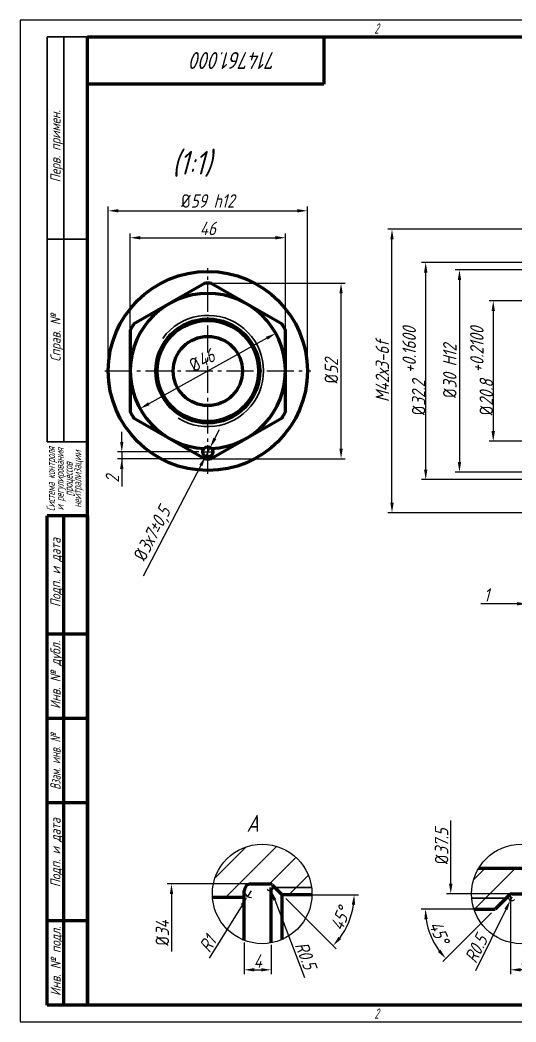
# Model space of a CAD drawing. Header units: millimetres. Extents: x 17 to 437, y 16 to 313.
# Drawn here: x 17.2 to 164.2, y 16 to 313 of the extents above; entities that cross this region are included whole.
import ezdxf
from ezdxf.enums import TextEntityAlignment as Align

# ---------------------------------------------------------------- set-up
doc = ezdxf.new("R2010")
doc.units = ezdxf.units.MM
doc.linetypes.add('ГОСТ 2.303 5', pattern=[24, 20, -1.5, 1, -1.5])
doc.linetypes.add('ГОСТ 2.303 6', pattern=[12, 8, -1.5, 1, -1.5])
doc.layers.add('Корпус', color=7, linetype='Continuous', lineweight=60)
doc.layers.add('Рамка', color=7, linetype='Continuous', lineweight=60)
doc.layers.add('Размеры', color=7, linetype='Continuous')
doc.styles.add('GOST', font='GOST.shx', dxfattribs={"oblique": 15})
doc.dimstyles.new('GOSTMTM', dxfattribs={"dimscale": 0, "dimtxt": 4, "dimasz": 3, "dimexe": 1.25, "dimexo": 0.625, "dimtad": 1, "dimdec": 4, "dimzin": 9, "dimdsep": 46, "dimtxsty": 'GOST', "dimcen": 5, "dimadec": 4, "dimazin": 2, "dimtfac": 1, "dimtdec": 4, "dimtmove": 1, "dimatfit": 3, "dimfxl": 1, "dimtolj": 1, "dimtzin": 0, "dimarcsym": 0})

# ---------------------------------------------------------------- blocks, each defined once
blk = doc.blocks.new('*D9')
at = {"layer": 'Defpoints', "color": 0}
for p in [(83.65, 40.18), (91.65, 39.45), (91.65, 31.45)]:
    blk.add_point(p, dxfattribs=at)
at = {"layer": 'Размеры', "color": 0, "lineweight": -2}
for p, q in [((83.65, 39.56), (83.65, 30.2)), ((91.65, 38.82), (91.65, 30.2)), ((86.65, 31.45), (88.65, 31.45))]:
    blk.add_line(p, q, dxfattribs=at)
at = {"layer": 'Размеры', "color": 0}
for points in [[(86.65, 31.95), (86.65, 30.95), (83.65, 31.45)], [(88.65, 30.95), (88.65, 31.95), (91.65, 31.45)]]:
    blk.add_solid(points, dxfattribs=at)
at = {"layer": 'Размеры', "color": 0, "ltscale": 2, "insert": (87.65, 34.07), "char_height": 4, "attachment_point": 5, "style": 'GOST'}
blk.add_mtext('\\A1;4', dxfattribs=at)
blk = doc.blocks.new('*D10')
at = {"layer": 'Defpoints', "color": 0}
for p in [(85.65, 54.89), (84.59, 53.19)]:
    blk.add_point(p, dxfattribs=at)
at = {"layer": 'Размеры', "color": 0, "lineweight": -2}
for p, q in [((85.65, 54.89), (84.59, 53.19)), ((83.01, 50.64), (73.24, 34.87))]:
    blk.add_line(p, q, dxfattribs=at)
blk.add_arc((85.65, 54.89), 2, 197.9786, 274.6232, dxfattribs=at)
at = {"layer": 'Размеры', "color": 0}
blk.add_solid([(83.44, 50.38), (82.59, 50.9), (84.59, 53.19)], dxfattribs=at)
at = {"layer": 'Размеры', "color": 0, "ltscale": 2, "insert": (72.78, 39.11), "char_height": 4, "attachment_point": 5, "rotation": 58.2032, "style": 'GOST'}
blk.add_mtext('\\A1;R1', dxfattribs=at)
blk = doc.blocks.new('_None')
blk = doc.blocks.new('*D12')
at = {"layer": 'Defpoints', "color": 0}
for p in [(91.23, 55.89), (91.59, 54.96)]:
    blk.add_point(p, dxfattribs=at)
at = {"layer": 'Размеры', "color": 0, "lineweight": -2}
for p, q in [((91.23, 55.89), (91.59, 54.96)), ((92.67, 52.15), (101.47, 29.18))]:
    blk.add_line(p, q, dxfattribs=at)
blk.add_arc((91.23, 55.89), 1, 213.6076, 8.5801, dxfattribs=at)
at = {"layer": 'Размеры', "color": 0}
blk.add_solid([(93.13, 52.33), (92.2, 51.98), (91.59, 54.96)], dxfattribs=at)
at = {"layer": 'Размеры', "color": 0, "ltscale": 2, "insert": (101.87, 35.7), "char_height": 4, "attachment_point": 5, "rotation": 290.972, "style": 'GOST'}
blk.add_mtext('\\A1;R0.5', dxfattribs=at)
blk = doc.blocks.new('*D13')
at = {"layer": 'Defpoints', "color": 0}
for p in [(85.65, 56.89), (62.07, 42.35), (64.51, 42.35)]:
    blk.add_point(p, dxfattribs=at)
at = {"layer": 'Размеры', "color": 0, "lineweight": -2}
for p, q in [((85.02, 56.89), (60.82, 56.89)), ((62.07, 53.89), (62.07, 36.84))]:
    blk.add_line(p, q, dxfattribs=at)
at = {"layer": 'Размеры', "color": 0}
blk.add_solid([(62.57, 53.89), (61.57, 53.89), (62.07, 56.89)], dxfattribs=at)
at = {"layer": 'Размеры', "color": 0, "ltscale": 2, "insert": (59.36, 42.35), "char_height": 4, "attachment_point": 5, "rotation": 90, "style": 'GOST'}
blk.add_mtext('\\A1;{\\Q0;%%C}34', dxfattribs=at)
blk = doc.blocks.new('*D14')
at = {"layer": 'Defpoints', "color": 0}
for p in [(162.54, 53.86), (170.54, 40), (162.54, 31.45)]:
    blk.add_point(p, dxfattribs=at)
at = {"layer": 'Размеры', "color": 0, "lineweight": -2}
for p, q in [((162.54, 53.23), (162.54, 30.2)), ((170.54, 39.37), (170.54, 30.2)), ((167.54, 31.45), (165.54, 31.45))]:
    blk.add_line(p, q, dxfattribs=at)
at = {"layer": 'Размеры', "color": 0}
for points in [[(165.54, 31.95), (165.54, 30.95), (162.54, 31.45)], [(167.54, 30.95), (167.54, 31.95), (170.54, 31.45)]]:
    blk.add_solid(points, dxfattribs=at)
at = {"layer": 'Размеры', "color": 0, "ltscale": 2, "insert": (166.54, 34.07), "char_height": 4, "attachment_point": 5, "style": 'GOST'}
blk.add_mtext('\\A1;4', dxfattribs=at)
blk = doc.blocks.new('*D16')
at = {"layer": 'Defpoints', "color": 0}
for p in [(162.51, 52.05), (162.95, 52.95)]:
    blk.add_point(p, dxfattribs=at)
at = {"layer": 'Размеры', "color": 0, "lineweight": -2}
for p, q in [((162.95, 52.95), (162.51, 52.05)), ((161.17, 49.37), (152.14, 31.13))]:
    blk.add_line(p, q, dxfattribs=at)
blk.add_arc((162.95, 52.95), 1, 171.4199, 321.0069, dxfattribs=at)
at = {"layer": 'Размеры', "color": 0}
blk.add_solid([(161.62, 49.14), (160.73, 49.59), (162.51, 52.05)], dxfattribs=at)
at = {"layer": 'Размеры', "color": 0, "ltscale": 2, "insert": (152.35, 37.66), "char_height": 4, "attachment_point": 5, "rotation": 63.6424, "style": 'GOST'}
blk.add_mtext('\\A1;R0.5', dxfattribs=at)
blk = doc.blocks.new('*D17')
at = {"layer": 'Defpoints', "color": 0}
for p in [(144.83, 79.18), (162.95, 79.18), (162.95, 53.95)]:
    blk.add_point(p, dxfattribs=at)
at = {"layer": 'Размеры', "color": 0, "lineweight": -2}
for p, q in [((144.83, 56.95), (144.83, 75.66)), ((162.32, 53.95), (143.58, 53.95))]:
    blk.add_line(p, q, dxfattribs=at)
at = {"layer": 'Размеры', "color": 0}
blk.add_solid([(144.33, 56.95), (145.33, 56.95), (144.83, 53.95)], dxfattribs=at)
at = {"layer": 'Размеры', "color": 0, "ltscale": 2, "insert": (142.12, 68.07), "char_height": 4, "attachment_point": 5, "rotation": 90, "style": 'GOST'}
blk.add_mtext('\\A1;{\\Q0;%%C}37.5', dxfattribs=at)
blk = doc.blocks.new('*D18')
at = {"layer": 'Defpoints', "color": 0}
for p in [(94.81, 53.72), (95.81, 53.72), (95.52, 53.02), (113.35, 43.02)]:
    blk.add_point(p, dxfattribs=at)
at = {"layer": 'Размеры', "color": 0, "lineweight": -2}
for p, q in [((96.44, 53.72), (117.47, 53.72)), ((95.96, 52.58), (110.84, 37.7))]:
    blk.add_line(p, q, dxfattribs=at)
blk.add_arc((94.81, 53.72), 21.41, 323.0352, 351.9648, dxfattribs=at)
at = {"layer": 'Размеры', "color": 0}
for points in [[(116.51, 50.7), (115.51, 50.77), (116.22, 53.72)], [(111.54, 41.18), (112.3, 40.52), (109.95, 38.59)]]:
    blk.add_solid(points, dxfattribs=at)
at = {"layer": 'Размеры', "color": 0, "ltscale": 2, "insert": (112.09, 46.57), "char_height": 4, "attachment_point": 5, "rotation": 67.5, "style": 'GOST'}
blk.add_mtext('\\A1;45%%d', dxfattribs=at)
blk = doc.blocks.new('*D19')
at = {"layer": 'Defpoints', "color": 0}
for p in [(157.04, 49.45), (157.33, 48.74), (158.04, 49.45), (138.01, 44.08)]:
    blk.add_point(p, dxfattribs=at)
at = {"layer": 'Размеры', "color": 0, "lineweight": -2}
for p, q in [((156.41, 49.45), (136.06, 49.45)), ((156.89, 48.3), (142.49, 33.91))]:
    blk.add_line(p, q, dxfattribs=at)
blk.add_arc((158.04, 49.45), 20.73, 188.2991, 216.7009, dxfattribs=at)
at = {"layer": 'Размеры', "color": 0}
for points in [[(138.02, 46.49), (137.02, 46.42), (137.31, 49.45)], [(141.04, 36.73), (141.79, 37.39), (143.38, 34.79)]]:
    blk.add_solid(points, dxfattribs=at)
at = {"layer": 'Размеры', "color": 0, "ltscale": 2, "insert": (141.39, 42.55), "char_height": 4, "attachment_point": 5, "rotation": 292.5, "style": 'GOST'}
blk.add_mtext('\\A1;45%%d', dxfattribs=at)
blk = doc.blocks.new('*D20')
at = {"layer": 'Defpoints', "color": 0}
for p in [(72.84, 234.95), (112.32, 234.95), (72.84, 182.95)]:
    blk.add_point(p, dxfattribs=at)
at = {"layer": 'Размеры', "color": 0, "lineweight": -2}
for p, q in [((73.47, 234.95), (113.57, 234.95)), ((112.32, 185.95), (112.32, 231.95)), ((73.47, 182.95), (113.57, 182.95))]:
    blk.add_line(p, q, dxfattribs=at)
at = {"layer": 'Размеры', "color": 0}
for points in [[(112.82, 231.95), (111.82, 231.95), (112.32, 234.95)], [(111.82, 185.95), (112.82, 185.95), (112.32, 182.95)]]:
    blk.add_solid(points, dxfattribs=at)
at = {"layer": 'Размеры', "color": 0, "ltscale": 2, "insert": (109.45, 208.95), "char_height": 4, "attachment_point": 5, "rotation": 90, "style": 'GOST'}
blk.add_mtext('\\A1;{\\Q0;%%C}52', dxfattribs=at)
blk = doc.blocks.new('*D21')
at = {"layer": 'Defpoints', "color": 0}
for p in [(95.84, 248.45), (49.84, 221.08), (95.84, 221.08)]:
    blk.add_point(p, dxfattribs=at)
at = {"layer": 'Размеры', "color": 0, "lineweight": -2}
for p, q in [((49.84, 221.7), (49.84, 249.7)), ((95.84, 221.7), (95.84, 249.7)), ((52.84, 248.45), (92.84, 248.45))]:
    blk.add_line(p, q, dxfattribs=at)
at = {"layer": 'Размеры', "color": 0}
for points in [[(52.84, 248.95), (52.84, 247.95), (49.84, 248.45)], [(92.84, 247.95), (92.84, 248.95), (95.84, 248.45)]]:
    blk.add_solid(points, dxfattribs=at)
at = {"layer": 'Размеры', "color": 0, "ltscale": 2, "insert": (72.84, 251.2), "char_height": 4, "attachment_point": 5, "style": 'GOST'}
blk.add_mtext('\\A1;46', dxfattribs=at)
blk = doc.blocks.new('*D22')
at = {"layer": 'Defpoints', "color": 0}
for p in [(102.34, 256.45), (43.34, 208.95), (102.34, 208.95)]:
    blk.add_point(p, dxfattribs=at)
at = {"layer": 'Размеры', "color": 0, "lineweight": -2}
for p, q in [((43.34, 209.58), (43.34, 257.7)), ((46.34, 256.45), (99.34, 256.45)), ((102.34, 209.58), (102.34, 257.7))]:
    blk.add_line(p, q, dxfattribs=at)
at = {"layer": 'Размеры', "color": 0}
for points in [[(46.34, 256.95), (46.34, 255.95), (43.34, 256.45)], [(99.34, 255.95), (99.34, 256.95), (102.34, 256.45)]]:
    blk.add_solid(points, dxfattribs=at)
at = {"layer": 'Размеры', "color": 0, "ltscale": 2, "insert": (72.84, 259.35), "char_height": 4, "attachment_point": 5, "style": 'GOST'}
blk.add_mtext('\\A1;{\\Q0;%%C}59 h12 ', dxfattribs=at)
blk = doc.blocks.new('*D23')
at = {"layer": 'Defpoints', "color": 0}
for p in [(92.95, 220.12), (52.74, 197.79)]:
    blk.add_point(p, dxfattribs=at)
at = {"layer": 'Размеры', "color": 0, "lineweight": -2}
blk.add_line((90.33, 218.67), (55.36, 199.24), dxfattribs=at)
at = {"layer": 'Размеры', "color": 0}
for points in [[(90.57, 218.23), (90.09, 219.1), (92.95, 220.12)], [(55.12, 199.68), (55.6, 198.81), (52.74, 197.79)]]:
    blk.add_solid(points, dxfattribs=at)
at = {"layer": 'Размеры', "color": 0, "ltscale": 2, "insert": (71.1, 212.1), "char_height": 4, "attachment_point": 5, "rotation": 29.0459, "style": 'GOST'}
blk.add_mtext('\\A1;{\\Q0;%%c}46', dxfattribs=at)
blk = doc.blocks.new('*D24')
at = {"layer": 'Defpoints', "color": 0}
for p in [(70.84, 184.95), (47.34, 182.95), (72.84, 182.95)]:
    blk.add_point(p, dxfattribs=at)
at = {"layer": 'Размеры', "color": 0, "lineweight": -2}
for p, q in [((47.34, 187.95), (47.34, 190.95)), ((70.22, 184.95), (46.09, 184.95)), ((47.34, 184.95), (47.34, 182.95)), ((72.22, 182.95), (46.09, 182.95)), ((47.34, 182.95), (47.34, 174.71)), ((47.34, 179.95), (47.34, 176.95))]:
    blk.add_line(p, q, dxfattribs=at)
at = {"layer": 'Размеры', "color": 0}
for points in [[(46.84, 187.95), (47.84, 187.95), (47.34, 184.95)], [(47.84, 179.95), (46.84, 179.95), (47.34, 182.95)]]:
    blk.add_solid(points, dxfattribs=at)
at = {"layer": 'Размеры', "color": 0, "ltscale": 2, "insert": (44.56, 176.95), "char_height": 4, "attachment_point": 5, "rotation": 90, "style": 'GOST'}
blk.add_mtext('\\A1;2', dxfattribs=at)
blk = doc.blocks.new('*D25')
at = {"layer": 'Defpoints', "color": 0}
for p in [(73.54, 186.28), (72.15, 183.62)]:
    blk.add_point(p, dxfattribs=at)
at = {"layer": 'Размеры', "color": 0, "lineweight": -2}
for p, q in [((74.92, 188.95), (76.31, 191.61)), ((73.54, 186.28), (72.15, 183.62)), ((70.76, 180.96), (53.67, 148.17))]:
    blk.add_line(p, q, dxfattribs=at)
at = {"layer": 'Размеры', "color": 0}
for points in [[(74.48, 189.18), (75.37, 188.71), (73.54, 186.28)], [(71.21, 180.73), (70.32, 181.2), (72.15, 183.62)]]:
    blk.add_solid(points, dxfattribs=at)
at = {"layer": 'Размеры', "color": 0, "ltscale": 2, "insert": (56.71, 160.56), "char_height": 4, "attachment_point": 5, "rotation": 62.4644, "style": 'GOST'}
blk.add_mtext('\\A1;{\\Q0;%%c}3х7±0,5', dxfattribs=at)
blk = doc.blocks.new('*D26')
at = {"layer": 'Defpoints', "color": 0}
for p in [(169.42, 229.75), (157.42, 188.15), (169.42, 188.15)]:
    blk.add_point(p, dxfattribs=at)
at = {"layer": 'Размеры', "color": 0, "lineweight": -2}
for p, q in [((168.79, 229.75), (156.17, 229.75)), ((157.42, 226.75), (157.42, 191.15)), ((168.79, 188.15), (156.17, 188.15))]:
    blk.add_line(p, q, dxfattribs=at)
at = {"layer": 'Размеры', "color": 0}
for points in [[(157.92, 226.75), (156.92, 226.75), (157.42, 229.75)], [(156.92, 191.15), (157.92, 191.15), (157.42, 188.15)]]:
    blk.add_solid(points, dxfattribs=at)
at = {"layer": 'Размеры', "color": 0, "ltscale": 2, "insert": (153.97, 208.95), "char_height": 4, "attachment_point": 5, "rotation": 90, "style": 'GOST'}
blk.add_mtext('\\A1;\\A1;{\\Q0;%%C}20.8 \\S+0.2100^;', dxfattribs=at)
blk = doc.blocks.new('*D27')
at = {"layer": 'Defpoints', "color": 0}
for p in [(184.42, 238.95), (147.42, 178.95), (184.42, 178.95)]:
    blk.add_point(p, dxfattribs=at)
at = {"layer": 'Размеры', "color": 0, "lineweight": -2}
for p, q in [((183.79, 238.95), (146.17, 238.95)), ((147.42, 235.95), (147.42, 181.95)), ((183.79, 178.95), (146.17, 178.95))]:
    blk.add_line(p, q, dxfattribs=at)
at = {"layer": 'Размеры', "color": 0}
for points in [[(147.92, 235.95), (146.92, 235.95), (147.42, 238.95)], [(146.92, 181.95), (147.92, 181.95), (147.42, 178.95)]]:
    blk.add_solid(points, dxfattribs=at)
at = {"layer": 'Размеры', "color": 0, "ltscale": 2, "insert": (144.55, 208.95), "char_height": 4, "attachment_point": 5, "rotation": 90, "style": 'GOST'}
blk.add_mtext('\\A1;{\\Q0;%%C}30 H12 ', dxfattribs=at)
blk = doc.blocks.new('*D34')
at = {"layer": 'Defpoints', "color": 0}
for p in [(169.42, 182.75), (167.42, 172.95), (167.42, 139.95)]:
    blk.add_point(p, dxfattribs=at)
at = {"layer": 'Размеры', "color": 0, "lineweight": -2}
for p, q in [((169.42, 182.13), (169.42, 138.7)), ((167.42, 172.33), (167.42, 138.7)), ((167.42, 139.95), (153.75, 139.95)), ((164.42, 139.95), (161.42, 139.95)), ((169.42, 139.95), (167.42, 139.95)), ((172.42, 139.95), (175.42, 139.95))]:
    blk.add_line(p, q, dxfattribs=at)
at = {"layer": 'Размеры', "color": 0}
for points in [[(164.42, 139.45), (164.42, 140.45), (167.42, 139.95)], [(172.42, 140.45), (172.42, 139.45), (169.42, 139.95)]]:
    blk.add_solid(points, dxfattribs=at)
at = {"layer": 'Размеры', "color": 0, "ltscale": 2, "insert": (155.42, 142.58), "char_height": 4, "attachment_point": 5, "style": 'GOST'}
blk.add_mtext('\\A1;1', dxfattribs=at)
blk = doc.blocks.new('*D35')
at = {"layer": 'Defpoints', "color": 0}
for p in [(137.42, 241.15), (167.42, 241.15), (167.42, 176.75)]:
    blk.add_point(p, dxfattribs=at)
at = {"layer": 'Размеры', "color": 0, "lineweight": -2}
for p, q in [((166.79, 241.15), (136.17, 241.15)), ((137.42, 179.75), (137.42, 238.15)), ((166.79, 176.75), (136.17, 176.75))]:
    blk.add_line(p, q, dxfattribs=at)
at = {"layer": 'Размеры', "color": 0}
for points in [[(137.92, 238.15), (136.92, 238.15), (137.42, 241.15)], [(136.92, 179.75), (137.92, 179.75), (137.42, 176.75)]]:
    blk.add_solid(points, dxfattribs=at)
at = {"layer": 'Размеры', "color": 0, "ltscale": 2, "insert": (133.92, 208.95), "char_height": 4, "attachment_point": 5, "rotation": 90, "style": 'GOST'}
blk.add_mtext('\\A1;\\A1;{\\Q0;%%C}32.2 \\S+0.1600^;', dxfattribs=at)
blk = doc.blocks.new('*D36')
at = {"layer": 'Defpoints', "color": 0}
for p in [(127.42, 250.95), (167.42, 250.95), (167.42, 166.95)]:
    blk.add_point(p, dxfattribs=at)
at = {"layer": 'Размеры', "color": 0, "lineweight": -2}
for p, q in [((166.79, 250.95), (126.17, 250.95)), ((127.42, 169.95), (127.42, 247.95)), ((166.79, 166.95), (126.17, 166.95))]:
    blk.add_line(p, q, dxfattribs=at)
at = {"layer": 'Размеры', "color": 0}
for points in [[(127.92, 247.95), (126.92, 247.95), (127.42, 250.95)], [(126.92, 169.95), (127.92, 169.95), (127.42, 166.95)]]:
    blk.add_solid(points, dxfattribs=at)
at = {"layer": 'Размеры', "color": 0, "ltscale": 2, "insert": (124.55, 208.95), "char_height": 4, "attachment_point": 5, "rotation": 90, "style": 'GOST'}
blk.add_mtext('\\A1;M42х3-6f', dxfattribs=at)

msp = doc.modelspace()

# ---------------------------------------------------------------- linework, layer by layer
at = {"layer": 'Корпус'}
for p, q in [((178.44562, 61.44938), (153.03915, 61.44938)), ((85.64826, 56.88998), (91.23405, 56.88998)), ((91.94115, 56.59709), (94.81326, 53.72498)), ((83.64826, 40.18025), (83.64826, 54.88998)), ((91.64826, 39.44755), (91.64826, 55.88998)), ((94.81326, 53.72498), (103.69321, 53.72498)), ((94.81326, 53.72498), (94.81326, 40.41568)), ((83.64826, 52.88998), (74.22895, 52.88998))]:
    msp.add_line(p, q, dxfattribs=at)
at = {"layer": 'Корпус', "lineweight": 30}
msp.add_line((92.64826, 55.88998), (103.56672, 55.88998), dxfattribs=at)
at = {"layer": 'Корпус', "color": 7}
for p, q in [((162.24238, 53.65649), (158.03528, 49.44938)), ((162.94949, 53.94938), (168.53528, 53.94938)), ((151.69346, 49.44938), (158.03528, 49.44938))]:
    msp.add_line(p, q, dxfattribs=at)
at = {"layer": 'Корпус', "color": 7, "lineweight": 30}
msp.add_line((151.04358, 52.69738), (161.28328, 52.69738), dxfattribs=at)
at = {"layer": 'Корпус'}
msp.add_lwpolyline([(50.84431, 222.81125, 0.019237886), (49.84431, 221.0792), (49.84431, 196.83048, 0.019237886), (50.84431, 195.09843), (71.84431, 182.97408, 0.019237886), (73.84431, 182.97408), (94.84431, 195.09843, 0.019237886), (95.84431, 196.83048), (95.84431, 221.0792, 0.019237886), (94.84431, 222.81125), (73.84431, 234.9356, 0.019237886), (71.84431, 234.9356), (50.84431, 222.81125)], format="xyb", dxfattribs=at)
for centre, radius in [((72.84431, 208.95484), 29.5), ((72.84431, 208.95484), 15.4175), ((72.84431, 208.95484), 15), ((72.84431, 208.95484), 10.25488), ((72.84431, 184.95484), 1.5)]:
    msp.add_circle(centre, radius, dxfattribs=at)
for centre, radius, start, end in [((72.84431, 208.95484), 23, 272.7267736, 267.2732264), ((85.64826, 54.88998), 2, 90, 180), ((91.23405, 55.88998), 1, 45, 90)]:
    msp.add_arc(centre, radius, start, end, dxfattribs=at)
at = {"layer": 'Корпус', "color": 7, "lineweight": 30}
msp.add_arc((72.84431, 208.95484), 16.5, 237.7423703, 144.1319197, dxfattribs=at)
at = {"layer": 'Корпус', "color": 7}
msp.add_arc((162.94949, 52.94938), 1, 89.9999877, 135.0000123, dxfattribs=at)
at = {"layer": 'Размеры', "linetype": 'ГОСТ 2.303 6'}
for p, q in [((72.84431, 178.45484), (72.84431, 239.45484)), ((42.34431, 208.95484), (103.34431, 208.95484))]:
    msp.add_line(p, q, dxfattribs=at)
at = {"layer": 'Размеры', "linetype": 'ГОСТ 2.303 5'}
for p, q in [((70.84431, 184.95484), (74.84431, 184.95484)), ((72.84431, 182.95484), (72.84431, 186.95484))]:
    msp.add_line(p, q, dxfattribs=at)
at = {"layer": 'Размеры'}
for p, q in [((75.18283, 58.94724), (84.06977, 67.83417)), ((78.10583, 52.88998), (93.17201, 67.95616)), ((84.06977, 67.83417), (84.1297, 67.89411)), ((93.17201, 67.95616), (93.26875, 68.0529)), ((91.08609, 56.88998), (98.89484, 64.69874)), ((98.89484, 64.69874), (98.96782, 64.77172)), ((99.06634, 55.88998), (102.62009, 59.44374)), ((102.62009, 59.44374), (102.6297, 59.45334)), ((151.5954, 58.13091), (154.91387, 61.44938)), ((155.14213, 52.69738), (163.89413, 61.44938)), ((74.99816, 58.76257), (75.18283, 58.94724)), ((96.90134, 53.72498), (99.06634, 55.88998)), ((151.89413, 49.44938), (155.14213, 52.69738))]:
    msp.add_line(p, q, dxfattribs=at)
for centre in [(88.94289, 53.94938), (165.74238, 53.94938)]:
    msp.add_circle(centre, 14.75202, dxfattribs=at)
at = {"layer": 'Рамка', "color": 7, "lineweight": 30}
for p, q in [((25.18649, 307.98872), (37.18649, 307.98872)), ((25.18649, 187.98872), (25.18649, 307.98872)), ((30.18649, 187.98872), (30.18649, 307.98872)), ((37.18649, 307.98872), (37.18649, 187.98872)), ((25.18649, 247.98872), (37.18649, 247.98872)), ((25.18649, 187.98872), (37.18649, 187.98872))]:
    msp.add_line(p, q, dxfattribs=at)
at = {"layer": 'Рамка', "color": 7, "lineweight": 60}
for p, q in [((37.18649, 20.98872), (37.18649, 307.98872)), ((37.18649, 307.98872), (432.18649, 307.98872)), ((107.18649, 307.98872), (107.18649, 293.98872)), ((107.18649, 293.98872), (37.18649, 293.98872)), ((37.18649, 165.98872), (25.18649, 165.98872)), ((25.18649, 20.98872), (25.18649, 165.98872)), ((30.18649, 20.98872), (30.18649, 165.98872)), ((37.18649, 165.98872), (37.18649, 20.98872)), ((37.18649, 130.98872), (25.18649, 130.98872)), ((37.18649, 105.98872), (25.18649, 105.98872)), ((37.18649, 80.98872), (25.18649, 80.98872)), ((37.18649, 45.98872), (25.18649, 45.98872)), ((37.18649, 20.98872), (25.18649, 20.98872)), ((432.18649, 20.98872), (37.18649, 20.98872))]:
    msp.add_line(p, q, dxfattribs=at)
at = {"layer": 'Рамка', "color": 1, "lineweight": -3}
msp.add_lwpolyline([(17.18649, 15.98872), (437.18649, 15.98872), (437.18649, 312.98872), (17.18649, 312.98872)], close=True, dxfattribs=at)

# ---------------------------------------------------------------- texts
at = {"layer": 'Размеры', "color": 7, "linetype": 'Continuous', "lineweight": 25, "style": 'GOST', "oblique": 15}
msp.add_text('(1:1)', height=7, dxfattribs=at).set_placement((62.24708, 267.18177))
at = {"layer": 'Размеры', "style": 'GOST', "oblique": 15}
msp.add_text('А', height=5, dxfattribs=at).set_placement((84.33314, 72.36603))
at = {"layer": 'Рамка', "color": 7, "lineweight": -3, "style": 'GOST', "oblique": 15, "width": 0.8}
for p in [(122.18649, 308.98872), (122.18649, 16.98872)]:
    msp.add_text('2', height=3, dxfattribs=at).set_placement(p)
at = {"layer": 'Рамка', "color": 7, "lineweight": -3, "style": 'GOST', "oblique": 15}
msp.add_text('714761.000', height=5, rotation=180, dxfattribs=at).set_placement((93.26368, 303.48872))
for s, p in [('Перв. примен.', (29.18649, 275.55922)), ('Справ. №', (29.18649, 218.76097)), ('Подп. и дата', (29.18649, 149.20156)), ('Инв. № дубл.', (29.18649, 118.86905)), ('Подп. и дата', (29.18649, 66.15233)), ('Инв. № подл.', (29.23873, 34.00132))]:
    msp.add_text(s, height=3, rotation=90, dxfattribs=at).set_placement(p, align=Align.CENTER)
at = {"layer": 'Рамка', "color": 7, "lineweight": -3, "style": 'GOST', "oblique": 15, "width": 0.8}
msp.add_text('Взам. инв. №', height=3, rotation=90, dxfattribs=at).set_placement((29.18649, 93.13105), align=Align.CENTER)
at = {"layer": 'Рамка', "lineweight": -3, "insert": (25.05704, 165.21285), "char_height": 3, "width": 23.3860653, "attachment_point": 1, "rotation": 90, "line_spacing_factor": 0.625, "style": 'GOST'}
msp.add_mtext('\\pxqc;{\\H0.83333x;\\W0.7;Система контроля \\Pи регулирования\\Pпроцессов\\Pнейтрализации}', dxfattribs=at)

# ---------------------------------------------------------------- dimensions: what is measured, and where the dimension line sits
at = {"layer": 'Размеры'}
dim = msp.add_linear_dim(base=(102.34431, 256.45484), p1=(43.34431, 208.95484), p2=(102.34431, 208.95484), text='{\\Q0;%%C}<> h12 ', dimstyle='GOSTMTM', override={"dimscale": 1, "dimgap": 0.625, "dimlfac": 1, "dimtxsty": 'GOST', "dimsah": 1, "dimtolj": 1}, dxfattribs=at)
dim.commit()
dim.dimension.update_dxf_attribs({"geometry": '*D22', "text_midpoint": (72.84431, 259.35051)})
for base, p1, p2, override, picture, middle in [((95.84431, 248.45484), (49.84431, 221.0792), (95.84431, 221.0792), {"dimscale": 1, "dimlfac": 1, "dimtxsty": 'GOST', "dimsah": 1, "dimtolj": 1}, '*D21', (72.84431, 251.19559)), ((162.53528, 31.44755), (170.53528, 39.99767), (162.53528, 53.85956), {"dimscale": 1, "dimlfac": 0.5, "dimtxsty": 'GOST', "dimsah": 1, "dimtolj": 1}, '*D14', (166.53528, 34.07255)), ((91.64826, 31.44755), (83.64826, 40.18025), (91.64826, 39.44755), {"dimscale": 1, "dimlfac": 0.5, "dimtxsty": 'GOST', "dimsah": 1, "dimtolj": 1}, '*D9', (87.64826, 34.07255))]:
    dim = msp.add_linear_dim(base=base, p1=p1, p2=p2, dimstyle='GOSTMTM', override=override, dxfattribs=at)
    dim.commit()
    dim.dimension.update_dxf_attribs({"geometry": picture, "text_midpoint": middle})
for base, p1, p2, angle, text, override, picture, middle in [((127.41502, 250.95484), (167.41502, 166.95484), (167.41502, 250.95484), 90, 'M<>х3-6f', {"dimscale": 1, "dimlfac": 0.5, "dimtxsty": 'GOST', "dimsah": 1, "dimtolj": 1}, '*D36', (124.55226, 208.95484)), ((147.41502, 178.95484), (184.41502, 238.95484), (184.41502, 178.95484), 270, '{\\Q0;%%C}<> H12 ', {"dimscale": 1, "dimlfac": 0.5, "dimtxsty": 'GOST', "dimsah": 1, "dimtolj": 1}, '*D27', (144.55226, 208.95484)), ((112.31593, 234.95484), (72.84431, 182.95484), (72.84431, 234.95484), 90, '{\\Q0;%%C}<>', {"dimscale": 1, "dimlfac": 1, "dimtxsty": 'GOST', "dimsah": 1, "dimtolj": 1}, '*D20', (109.45316, 208.95484)), ((144.83265, 79.18072), (162.94949, 53.94938), (162.94949, 79.18072), 90, '{\\Q0;%%C}37.5', {"dimscale": 1, "dimlfac": 1, "dimtxsty": 'GOST', "dimblk2": 'None', "dimsah": 1, "dimse2": 1, "dimsd2": 1, "dimtolj": 1}, '*D17', (142.12481, 68.06505))]:
    dim = msp.add_linear_dim(base=base, p1=p1, p2=p2, angle=angle, text=text, dimstyle='GOSTMTM', override=override, dxfattribs=at)
    dim.commit()
    dim.dimension.update_dxf_attribs({"geometry": picture, "text_midpoint": middle})
for base, p1, p2, angle, text, override, picture, middle in [((137.41502, 241.15484), (167.41502, 176.75484), (167.41502, 241.15484), 90, '\\A1;{\\Q0;%%C}<> \\S+0.1600^;', {"dimscale": 1, "dimlfac": 0.5, "dimtxsty": 'GOST', "dimsah": 1, "dimtolj": 1}, '*D35', (137.41502, 208.95484)), ((157.41502, 188.15484), (169.41502, 229.75484), (169.41502, 188.15484), 270, '\\A1;{\\Q0;%%C}<> \\S+0.2100^;', {"dimscale": 1, "dimlfac": 0.5, "dimtxsty": 'GOST', "dimsah": 1, "dimtolj": 1}, '*D26', (157.41502, 208.95484)), ((62.07027, 42.34777), (85.64826, 56.88998), (64.51386, 42.34777), 90, '{\\Q0;%%C}34', {"dimscale": 1, "dimlfac": 1, "dimtxsty": 'GOST', "dimblk2": 'None', "dimsah": 1, "dimse2": 1, "dimsd2": 1, "dimtolj": 1}, '*D13', (62.07027, 42.34777))]:
    dim = msp.add_linear_dim(base=base, p1=p1, p2=p2, angle=angle, text=text, dimstyle='GOSTMTM', override=override, dxfattribs=at)
    dim.commit()
    dim.dimension.update_dxf_attribs({"geometry": picture, "text_midpoint": middle, "dimtype": 160})
for p1, p2, text, override, picture, middle in [((52.73699, 197.78812), (92.95163, 220.12156), '{\\Q0;%%c}46', {"dimscale": 1, "dimlfac": 1, "dimtxsty": 'GOST', "dimsah": 1, "dimse1": 1, "dimse2": 1, "dimtmove": 2, "dimtolj": 1}, '*D23', (71.09648, 212.10207)), ((73.53776, 186.28493), (72.15086, 183.62475), '{\\Q0;%%c}3х7±0,5', {"dimscale": 1, "dimlfac": 1, "dimtxsty": 'GOST', "dimsah": 1, "dimse1": 1, "dimse2": 1, "dimtmove": 1, "dimtolj": 1}, '*D25', (59.39575, 159.1595))]:
    dim = msp.add_diameter_dim_2p(p1=p1, p2=p2, text=text, dimstyle='GOSTMTM', override=override, dxfattribs=at)
    dim.commit()
    dim.dimension.update_dxf_attribs({"geometry": picture, "text_midpoint": middle, "dimtype": 163})
dim = msp.add_linear_dim(base=(47.34431, 182.95484), p1=(70.84431, 184.95484), p2=(72.84431, 182.95484), angle=90, dimstyle='GOSTMTM', override={"dimscale": 1, "dimlfac": 1, "dimtxsty": 'GOST', "dimsah": 1, "dimtolj": 1}, dxfattribs=at)
dim.commit()
dim.dimension.update_dxf_attribs({"geometry": '*D24', "text_midpoint": (47.34431, 176.95484), "dimtype": 160})
dim = msp.add_linear_dim(base=(167.41502, 139.95484), p1=(169.41502, 182.75484), p2=(167.41502, 172.95484), dimstyle='GOSTMTM', override={"dimscale": 1, "dimlfac": 0.5, "dimtxsty": 'GOST', "dimsah": 1, "dimtolj": 1}, dxfattribs=at)
dim.commit()
dim.dimension.update_dxf_attribs({"geometry": '*D34', "text_midpoint": (155.41502, 139.95484), "dimtype": 160})
for center, mpoint, picture, middle in [((85.64826, 54.88998), (84.59444, 53.19014), '*D10', (75.00993, 37.72995)), ((91.23405, 55.88998), (91.59196, 54.95623), '*D12', (99.34629, 34.72595)), ((162.94949, 52.94938), (162.50552, 52.05334), '*D16', (154.77575, 36.45283))]:
    dim = msp.add_radius_dim(center=center, mpoint=mpoint, dimstyle='GOSTMTM', override={"dimscale": 1, "dimlfac": 0.5, "dimtxsty": 'GOST', "dimblk1": 'None', "dimsah": 1, "dimse1": 0, "dimtmove": 1, "dimtolj": 1}, dxfattribs=at)
    dim.commit()
    dim.dimension.update_dxf_attribs({"geometry": picture, "text_midpoint": middle, "dimtype": 164})
for base, center, p1, p2, picture, middle in [((113.35428, 43.020321), (94.813259, 53.724984), (95.813259, 53.724984), (95.520366, 53.017877), '*D18', (112.091177, 46.568236)), ((138.011961, 44.084153), (158.035276, 49.449384), (157.328169, 48.742277), (157.035276, 49.449384), '*D19', (141.385287, 42.552732))]:
    dim = msp.add_angular_dim_3p(base=base, center=center, p1=p1, p2=p2, dimstyle='GOSTMTM', override={"dimscale": 1, "dimlfac": 1, "dimtxsty": 'GOST', "dimsah": 1, "dimtdec": 0, "dimtolj": 1}, dxfattribs=at)
    dim.commit()
    dim.dimension.update_dxf_attribs({"geometry": picture, "text_midpoint": middle})

doc.saveas('drawing.dxf')
